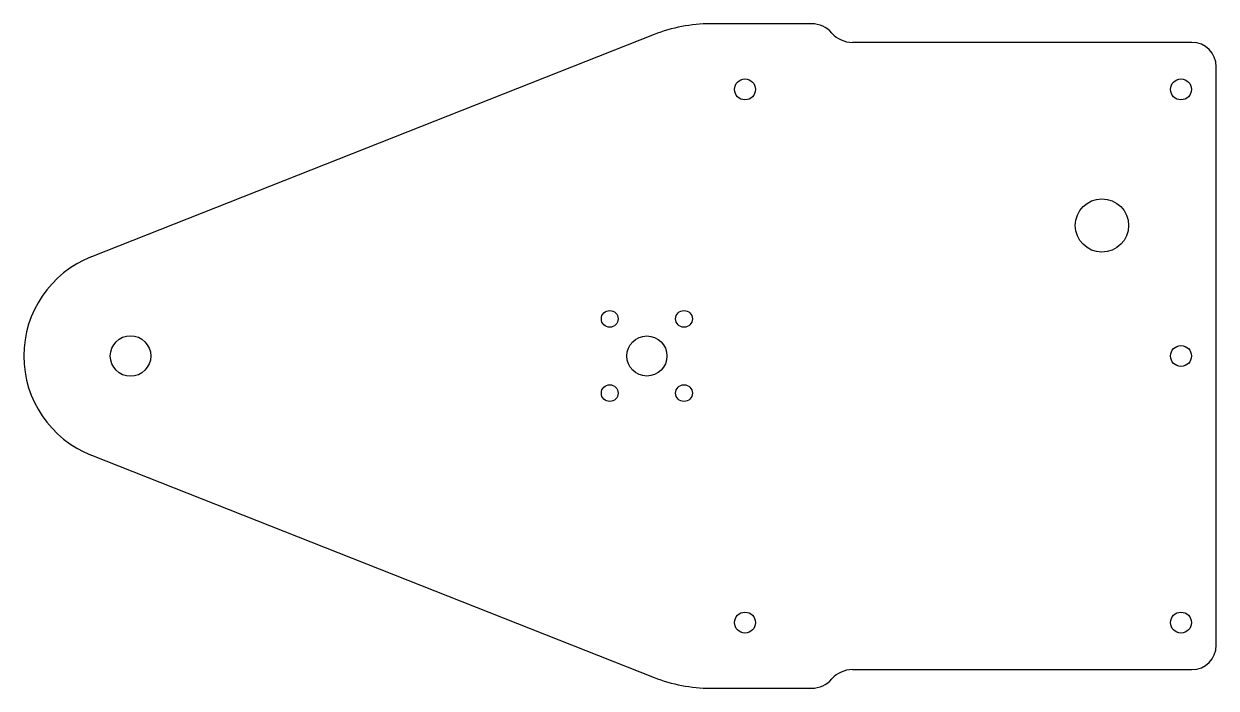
# Model space of a CAD drawing. Header units: inches. Extents: x -9.5 to 1.7, y -3.1 to 3.1.
import ezdxf

# ---------------------------------------------------------------- set-up
doc = ezdxf.new("R2010")
doc.units = ezdxf.units.IN
doc.layers.get('0').update_dxf_attribs({"linetype": 'CONTINUOUS'})

msp = doc.modelspace()

# ---------------------------------------------------------------- linework, layer by layer
for p, q in [((-2.303, 3.115), (-3.064, 3.115)), ((-2.117, 3.115), (-2.303, 3.115)), ((-3.592, 3.014), (-8.867, 0.93)), ((1.449, 2.941), (-1.733, 2.941)), ((1.677, -2.713), (1.677, 2.713)), ((-8.867, -0.93), (-3.592, -3.014)), ((-1.733, -2.941), (1.449, -2.941)), ((-3.064, -3.115), (-2.303, -3.115)), ((-2.303, -3.115), (-2.117, -3.115))]:
    msp.add_line(p, q)
for centre, radius in [((-2.74, 2.5), 0.098), ((1.347, 2.5), 0.098), ((0.606, 1.224), 0.25), ((-4.008, 0.348), 0.0787), ((-3.312, 0.348), 0.0787), ((-8.5, 0), 0.19), ((-3.66, 0), 0.188), ((1.347, 0), 0.098), ((-4.008, -0.348), 0.0787), ((-3.312, -0.348), 0.0787), ((-2.74, -2.5), 0.098), ((1.347, -2.5), 0.098)]:
    msp.add_circle(centre, radius)
for centre, radius, start, end in [((-3.064, 1.678), 1.437, 90, 111.5564), ((-2.117, 2.859), 0.256, 41.3347, 90), ((-1.733, 3.197), 0.256, 221.3347, 270), ((1.449, 2.713), 0.228, 0, 90), ((-8.5, 0), 1, 111.5564, 248.4436), ((1.449, -2.713), 0.228, -90, 0), ((-3.064, -1.678), 1.437, 248.4436, 270), ((-1.733, -3.197), 0.256, 90, 138.6653), ((-2.117, -2.859), 0.256, 270, 318.6653)]:
    msp.add_arc(centre, radius, start, end)

doc.saveas('drawing.dxf')
